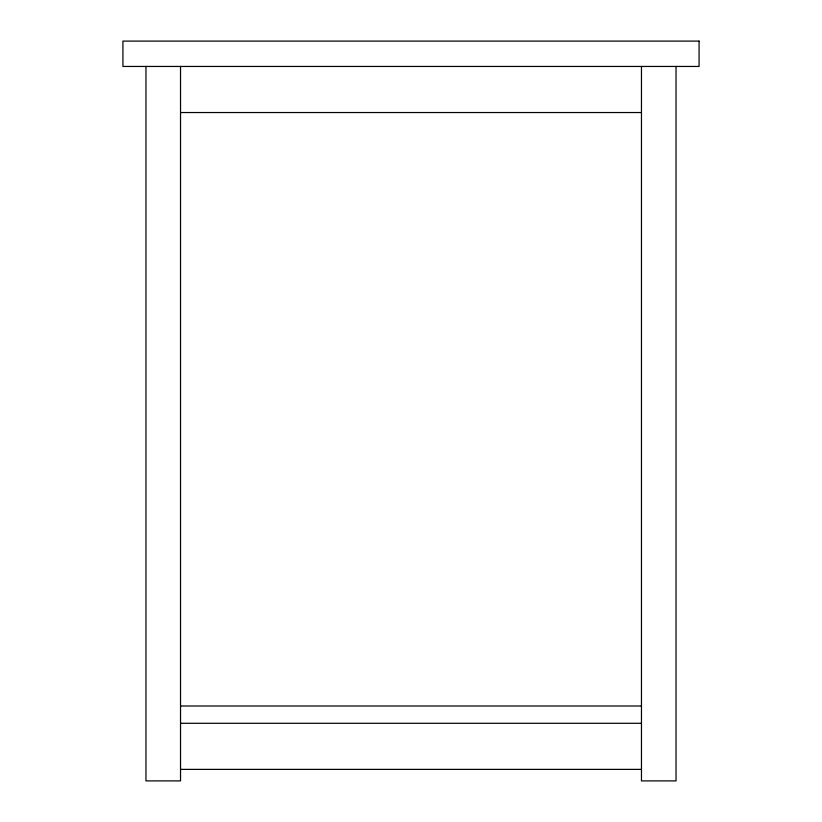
<?xml version="1.0" encoding="UTF-8"?>
<svg xmlns="http://www.w3.org/2000/svg" width="822" height="822" viewBox="0 0 822 822"><rect width="100%" height="100%" fill="white"/><g stroke="black" fill="none" stroke-linecap="round" stroke-linejoin="round"><path stroke-width="1.23" d="M180.532 112.542L641.468 112.542M180.532 705.995L641.468 705.995M180.532 723.288L641.468 723.288M180.532 769.382L641.468 769.382M676.033 66.448L676.033 780.9L641.468 780.9L641.468 66.448M180.532 66.448L180.532 780.9L145.967 780.9L145.967 66.448M699.08 41.1L122.92 41.1L122.92 66.448L699.08 66.448L699.08 41.1"/></g></svg>
